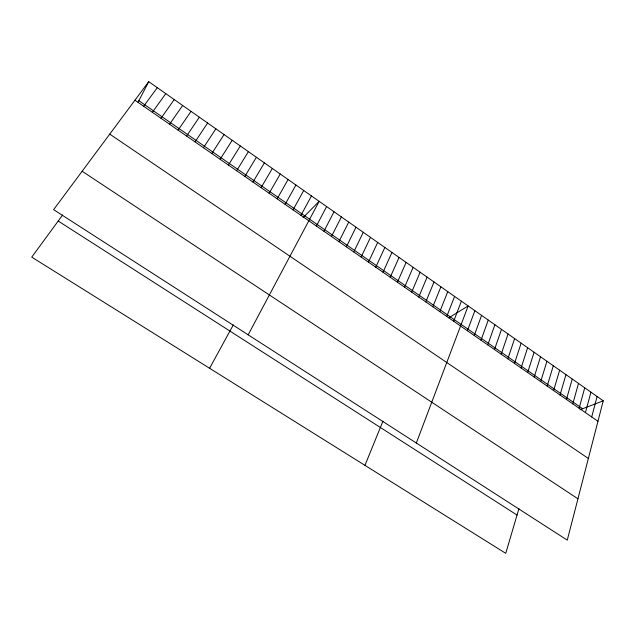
<?xml version="1.0" encoding="UTF-8"?>
<svg xmlns="http://www.w3.org/2000/svg" width="635" height="635" viewBox="0 0 635 635"><rect width="100%" height="100%" fill="white"/><g stroke="black" fill="none" stroke-linecap="round" stroke-linejoin="round"><path stroke-width="0.95" d="M603.25 400.812L567.269 540.131L53.602 209.653L148.733 81.661L603.25 400.812L580.088 409.718M591.717 416.957L597.106 396.494M585.438 412.607L590.931 392.16M579.136 408.234L584.724 387.81M572.802 403.844L578.493 383.437M566.444 399.431L572.238 379.039M560.046 395.002L565.952 374.626M553.633 390.549L559.641 370.189M518.922 508.667L505.746 553.339L31.75 257.127L62.603 215.027M547.179 386.08L553.299 365.736M540.702 381.587L546.925 361.267M534.194 377.071L540.52 356.767M527.653 372.539L534.091 352.258M521.081 367.983L527.637 347.718M514.485 363.403L521.144 343.162M507.857 358.807L514.628 338.59M501.19 354.187L508.079 333.986M494.498 349.552L501.499 329.367M487.775 344.884L494.895 324.731M481.02 340.201L488.251 320.064M474.234 335.494L481.584 315.381M467.416 330.764L474.885 310.682M416.322 443.016L468.154 305.951L448.858 317.794M453.684 321.239L461.383 301.204M446.762 316.444L454.589 296.434M439.817 311.626L447.762 291.64M432.832 306.784L440.904 286.822M364.958 465.36L382.945 421.164M425.815 301.919L434.015 281.98M418.767 297.029L427.093 277.122M411.678 292.116L420.132 272.232M404.566 287.187L413.139 267.327M397.415 282.226L406.122 262.398M390.223 277.241L399.066 257.437M383 272.232L391.97 252.46M375.745 267.2L384.85 247.459M368.459 262.144L377.69 242.435M361.124 257.064L370.499 237.379M353.766 251.96L363.268 232.307M346.361 246.824L356.005 227.203M338.931 241.665L348.71 222.083M331.454 236.49L341.376 216.932M323.945 231.283L334.002 211.757M138.049 102.259L148.733 81.661M316.397 226.044L326.604 206.558M248.166 334.828L319.159 201.335L303.03 217.678M300.958 215.336L311.452 195.921M209.598 368.268L233.315 324.882M293.06 209.867L303.713 190.484M285.131 204.359L295.926 185.023M277.154 198.834L288.099 179.522M269.137 193.27L280.241 174.006M261.072 187.682L272.336 168.458M252.976 182.062L264.39 162.877M244.832 176.419L256.405 157.274M236.641 170.744L248.38 151.638M228.409 165.036L240.316 145.971M220.139 159.298L232.204 140.279M211.82 153.527L224.052 134.549M203.462 147.733L215.86 128.794M195.056 141.899L207.621 123.015M186.603 136.041L199.342 117.197M178.11 130.151L191.016 111.355M169.569 124.23L182.65 105.481M160.98 118.277L174.236 99.576M152.344 112.292L165.783 93.631M143.669 106.267L157.282 87.662M58.206 221.028L517.041 515.056M82.137 171.259L577.945 498.808M109.744 134.12L588.359 458.462M138.859 100.687L582.652 408.734M134.945 100.219L597.964 421.291"/></g></svg>
